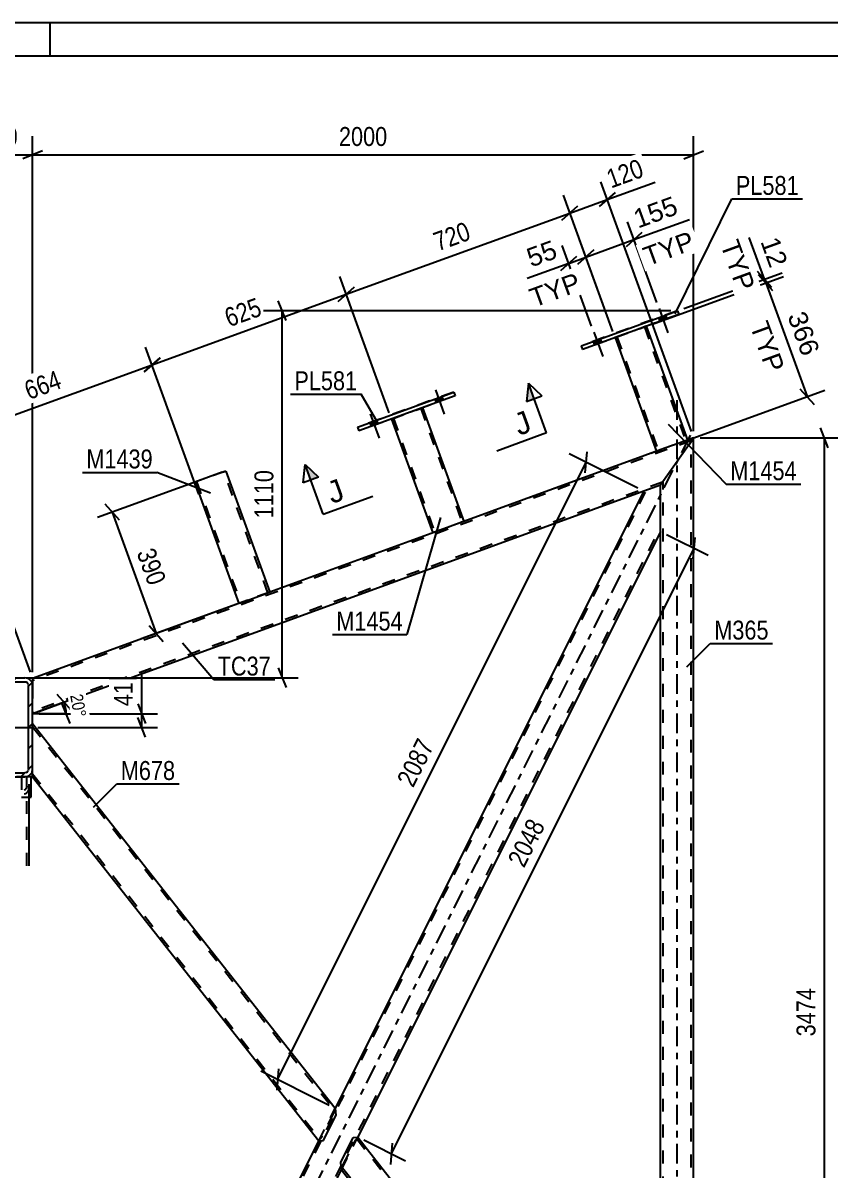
# Model space of a CAD drawing. Header units: millimetres. Extents: x -136 to 1053, y -541 to 300.
# Drawn here: x 838.5 to 960.6, y 126.4 to 299.9 of the extents above; entities that cross this region are included whole.
import ezdxf

# ---------------------------------------------------------------- set-up
doc = ezdxf.new("R2010")
doc.units = ezdxf.units.MM
doc.linetypes.add('DXK_LINE_DOT2', pattern=[3.9198, 1.9599, -1.9599])
doc.linetypes.add('DXK_LINE_DOT3', pattern=[5.9187, 2.979, -0.9799, 0.9799, -0.9799])
doc.styles.add('Arial', font='arial.ttf', dxfattribs={"height": 0.2})
doc.styles.add('Arial Narrow', font='ARIALN.TTF', dxfattribs={"height": 0.2})

# ---------------------------------------------------------------- blocks, each defined once
blk = doc.blocks.new('Unknown-335479020-1133')
at = {"color": 5, "linetype": 'Continuous'}
for p, q in [((1052.57, 299.9), (-136.43, 299.9)), ((842.57, 294.9), (842.57, 299.9)), ((1047.57, 294.9), (-131.43, 294.9))]:
    blk.add_line(p, q, dxfattribs=at)
blk = doc.blocks.new('Part-335479020-1931 - 1900')
at = {"color": 7, "linetype": 'DXK_LINE_DOT3'}
blk.add_line((834.94, 177.85), (834.94, 193.18), dxfattribs=at)
at = {"color": 7, "linetype": 'DXK_LINE_DOT2'}
for p, q in [((839.44, 185.89), (830.44, 185.89)), ((830.44, 185.89), (830.84, 185.89)), ((830.44, 185.89), (830.44, 182.82)), ((830.84, 172.45), (830.84, 185.89)), ((839.04, 172.45), (839.04, 185.89)), ((839.44, 182.82), (839.44, 185.89)), ((830.44, 184.48), (830.5, 184.04)), ((830.87, 184.26), (830.84, 184.48)), ((831.24, 183.9), (831.09, 183.94)), ((831.24, 183.9), (838.64, 183.9)), ((838.79, 183.94), (838.64, 183.9)), ((839.04, 184.48), (839.01, 184.26)), ((839.38, 184.04), (839.44, 184.48)), ((830.93, 183.41), (831.24, 183.32)), ((831.24, 183.32), (838.64, 183.32)), ((838.64, 183.32), (838.95, 183.41))]:
    blk.add_line(p, q, dxfattribs=at)
at = {"color": 2, "linetype": 'Continuous'}
for p, q in [((830.44, 172.45), (830.44, 182.82)), ((839.44, 172.45), (839.44, 182.82))]:
    blk.add_line(p, q, dxfattribs=at)
at = {"color": 7, "linetype": 'DXK_LINE_DOT2'}
for centre, radius, start, end in [((831.53, 184.28), 1.06, 193.2949, 235.5336), ((831.39, 184.38), 0.532, 193.2949, 235.5336), ((838.49, 184.38), 0.532, 304.4664, 346.7051), ((838.34, 184.28), 1.06, 304.4664, 346.7051)]:
    blk.add_arc(centre, radius, start, end, dxfattribs=at)
blk = doc.blocks.new('Part-335479020-2136 - 1900')
at = {"color": 7, "linetype": 'DXK_LINE_DOT3'}
blk.add_line((937.44, 56.39), (937.44, 243.6), dxfattribs=at)
at = {"color": 2, "linetype": 'Continuous'}
for p, q in [((939.14, 236.03), (935.74, 231.17)), ((939.94, 63.7), (939.94, 237.17)), ((934.94, 73.21), (934.94, 223.01))]:
    blk.add_line(p, q, dxfattribs=at)
at = {"color": 7, "linetype": 'DXK_LINE_DOT2'}
for p, q in [((939.94, 237.17), (939.14, 236.03)), ((939.54, 64.13), (939.54, 236.6)), ((939.94, 237.17), (939.7, 236.84)), ((935.74, 231.17), (934.94, 230.03)), ((934.94, 223.01), (934.94, 230.03)), ((935.34, 68.64), (935.34, 230.6))]:
    blk.add_line(p, q, dxfattribs=at)
blk = doc.blocks.new('Part-335479020-1971 - 1900')
at = {"color": 7, "linetype": 'DXK_LINE_DOT2'}
for p, q in [((939.64, 236.74), (839.94, 200.45)), ((939.01, 236.83), (910.95, 226.62)), ((939.76, 236.92), (939.94, 237.17)), ((935.24, 230.46), (839.94, 195.77)), ((934.94, 230.03), (932.39, 229.1)), ((905.18, 224.52), (903, 223.72)), ((875.81, 213.83), (871.68, 212.33)), ((839.94, 200.77), (839.94, 200.72)), ((839.94, 200.72), (839.94, 200.59)), ((839.94, 199.69), (839.94, 195.45))]:
    blk.add_line(p, q, dxfattribs=at)
at = {"color": 2, "linetype": 'Continuous'}
for p, q in [((936.83, 236.04), (905.18, 224.52)), ((939.34, 236.31), (934.94, 230.03)), ((939.94, 237.17), (939.01, 236.83)), ((939.76, 236.92), (939.34, 236.31)), ((939.94, 237.17), (939.76, 236.92)), ((932.39, 229.1), (839.94, 195.45)), ((903, 223.72), (875.81, 213.83)), ((871.68, 212.33), (839.94, 200.77)), ((839.94, 200.77), (839.94, 200.13)), ((839.94, 200.13), (839.94, 199.69))]:
    blk.add_line(p, q, dxfattribs=at)
blk = doc.blocks.new('Part-335479020-2006 - 1900')
at = {"color": 7, "linetype": 'DXK_LINE_DOT3'}
blk.add_line((939.41, 237.55), (833.23, 25.27), dxfattribs=at)
at = {"color": 7, "linetype": 'DXK_LINE_DOT2'}
for p, q in [((838.83, 41.38), (932.8, 229.25)), ((840.21, 34.3), (934.94, 223.68)), ((883.24, 130.84), (885.72, 135.79)), ((886.66, 126.5), (889.13, 131.44))]:
    blk.add_line(p, q, dxfattribs=at)
at = {"color": 2, "linetype": 'Continuous'}
for p, q in [((932.39, 229.1), (885.72, 135.79)), ((934.94, 230.03), (932.39, 229.1)), ((934.94, 223.01), (934.94, 230.03)), ((934.94, 223.01), (889.13, 131.44)), ((838.5, 41.39), (883.24, 130.84)), ((840.62, 34.45), (886.66, 126.5))]:
    blk.add_line(p, q, dxfattribs=at)
blk = doc.blocks.new('Part-335479020-2021 - 1900')
at = {"color": 2, "linetype": 'Continuous'}
for p, q in [((886.55, 127.61), (888.43, 131.37)), ((888.43, 131.37), (889.13, 131.44)), ((889.13, 131.44), (934.94, 73.21)), ((886.66, 126.5), (886.55, 127.61)), ((886.66, 126.5), (932.7, 67.97)), ((934.94, 69.07), (934.94, 73.21))]:
    blk.add_line(p, q, dxfattribs=at)
at = {"color": 7, "linetype": 'DXK_LINE_DOT2'}
for p, q in [((886.89, 127.17), (888.77, 130.93)), ((888.77, 130.93), (888.84, 131.03)), ((888.84, 131.03), (888.9, 131.07)), ((888.9, 131.07), (888.91, 131.09)), ((888.9, 131.07), (888.91, 131.09)), ((888.91, 131.09), (888.96, 131.14)), ((888.96, 131.14), (888.99, 131.15)), ((888.96, 131.14), (888.99, 131.15)), ((888.99, 131.15), (889.13, 131.44)), ((888.99, 131.15), (934.94, 72.73)), ((886.81, 126.79), (886.66, 126.5)), ((886.81, 126.84), (886.82, 126.92)), ((886.81, 126.84), (886.81, 126.79)), ((886.81, 126.79), (886.81, 126.84)), ((886.81, 126.79), (933, 68.07)), ((886.82, 126.92), (886.83, 126.95)), ((886.82, 126.92), (886.83, 126.95)), ((886.83, 126.95), (886.85, 127.05)), ((886.85, 127.05), (886.89, 127.17)), ((932.7, 67.97), (934.94, 68.78)), ((934.94, 68.78), (934.94, 69.07))]:
    blk.add_line(p, q, dxfattribs=at)
blk = doc.blocks.new('Part-335479020-9784 - 1900')
at = {"color": 2, "linetype": 'Continuous'}
for p, q in [((889.1, 238.78), (903.66, 244.08)), ((903.87, 243.51), (889.3, 238.21)), ((903.66, 244.08), (903.66, 244.08)), ((903.66, 244.08), (903.87, 243.51)), ((889.1, 238.78), (889.1, 238.78)), ((889.1, 238.78), (889.3, 238.21))]:
    blk.add_line(p, q, dxfattribs=at)
at = {"color": 7, "linetype": 'DXK_LINE_DOT2'}
for p, q in [((903.66, 244.08), (889.1, 238.78)), ((903.87, 243.51), (889.3, 238.21))]:
    blk.add_line(p, q, dxfattribs=at)
blk = doc.blocks.new('Part-335479020-2056 - 1900')
at = {"color": 2, "linetype": 'Continuous'}
for p, q in [((839.94, 193.98), (885.72, 135.79)), ((839.94, 186.49), (839.94, 187.09)), ((839.94, 185.89), (839.94, 186.49)), ((839.94, 185.89), (883.24, 130.84)), ((885.72, 135.79), (885.83, 134.67)), ((883.95, 130.91), (885.83, 134.67)), ((883.24, 130.84), (883.95, 130.91))]:
    blk.add_line(p, q, dxfattribs=at)
at = {"color": 7, "linetype": 'DXK_LINE_DOT2'}
for p, q in [((839.94, 187.09), (839.94, 193.98)), ((839.94, 193.49), (885.57, 135.49)), ((839.94, 193.46), (839.94, 193.49)), ((839.94, 186.38), (883.39, 131.14)), ((885.53, 135.24), (885.54, 135.34)), ((885.54, 135.34), (885.55, 135.37)), ((885.54, 135.34), (885.55, 135.37)), ((885.57, 135.45), (885.55, 135.37)), ((885.57, 135.49), (885.72, 135.79)), ((885.57, 135.49), (885.57, 135.45)), ((885.57, 135.45), (885.57, 135.49)), ((885.48, 135.11), (883.6, 131.36)), ((885.53, 135.24), (885.48, 135.11)), ((883.24, 130.84), (883.39, 131.14)), ((883.39, 131.14), (883.42, 131.14)), ((883.42, 131.14), (883.39, 131.14)), ((883.46, 131.19), (883.42, 131.14)), ((883.48, 131.21), (883.46, 131.19)), ((883.46, 131.19), (883.48, 131.21)), ((883.54, 131.25), (883.48, 131.21)), ((883.6, 131.36), (883.54, 131.25))]:
    blk.add_line(p, q, dxfattribs=at)
blk = doc.blocks.new('Part-335479020-9783 - 1900')
at = {"color": 7, "linetype": 'DXK_LINE_DOT2'}
for p, q in [((894.23, 240.01), (898.93, 241.72)), ((898.93, 241.72), (894.23, 240.01)), ((898.65, 241.62), (898.65, 241.62)), ((898.65, 241.62), (904.9, 224.41)), ((898.93, 241.72), (898.93, 241.72)), ((894.23, 240.01), (894.23, 240.01)), ((894.23, 240.01), (894.23, 240.01)), ((894.23, 240.01), (894.23, 240.01)), ((894.51, 240.11), (894.51, 240.11)), ((894.51, 240.11), (900.76, 222.91)), ((905.18, 224.52), (900.48, 222.81)), ((904.83, 224.39), (904.62, 224.31)), ((900.48, 222.81), (900.48, 222.81)), ((900.76, 222.91), (900.78, 222.92))]:
    blk.add_line(p, q, dxfattribs=at)
at = {"color": 2, "linetype": 'Continuous'}
for p, q in [((898.93, 241.72), (905.18, 224.52)), ((894.23, 240.01), (900.48, 222.81)), ((904.62, 224.31), (901.04, 223.01)), ((905.01, 224.46), (904.62, 224.31)), ((905.14, 224.5), (905.01, 224.46)), ((905.18, 224.52), (905.14, 224.5)), ((901.04, 223.01), (900.48, 222.81))]:
    blk.add_line(p, q, dxfattribs=at)
blk = doc.blocks.new('Part-335479020-2111 - 1900')
at = {"color": 7, "linetype": 'DXK_LINE_DOT2'}
for p, q in [((839.74, 185.89), (838.24, 185.89)), ((838.24, 185.89), (838.24, 185.89)), ((838.74, 185.89), (838.24, 185.89)), ((838.24, 185.89), (838.24, 182.82)), ((838.24, 182.82), (839.74, 182.82)), ((839.74, 182.82), (839.74, 182.82))]:
    blk.add_line(p, q, dxfattribs=at)
at = {"color": 2, "linetype": 'Continuous'}
for p, q in [((839.74, 185.89), (838.74, 185.89)), ((839.74, 185.89), (839.74, 185.89)), ((839.74, 182.82), (839.74, 185.89)), ((838.24, 182.82), (839.74, 182.82))]:
    blk.add_line(p, q, dxfattribs=at)
blk = doc.blocks.new('Part-335479020-2156 - 1900')
at = {"linetype": 'Continuous'}
h = blk.add_hatch(dxfattribs=at)
h.set_pattern_fill('', scale=0.7, style=0, pattern_type=0)
h.set_pattern_definition([(45, (829.9393, 187.094), (-1.57154, 1.57154), [])])
h.paths.add_polyline_path([(829.94, 199.69), (829.94, 187.09), (830.03, 186.63), (830.29, 186.25), (830.68, 185.99), (831.14, 185.89), (838.74, 185.89), (839.2, 185.99), (839.59, 186.25), (839.85, 186.63), (839.94, 187.09), (839.94, 199.69), (839.85, 200.15), (839.59, 200.54), (839.2, 200.8), (838.74, 200.89), (831.14, 200.89), (830.68, 200.8), (830.29, 200.54), (830.03, 200.15)])
h.paths.add_polyline_path([(830.72, 200.12), (830.91, 200.25), (831.14, 200.29), (838.74, 200.29), (838.97, 200.25), (839.16, 200.12), (839.29, 199.92), (839.34, 199.69), (839.34, 187.09), (839.29, 186.86), (839.16, 186.67), (838.97, 186.54), (838.74, 186.49), (831.14, 186.49), (830.91, 186.54), (830.72, 186.67), (830.58, 186.86), (830.54, 187.09), (830.54, 199.69), (830.58, 199.92)])
at = {"color": 7, "linetype": 'DXK_LINE_DOT3'}
for p, q in [((834.94, 183.39), (834.94, 203.39)), ((824.94, 193.39), (844.94, 193.39))]:
    blk.add_line(p, q, dxfattribs=at)
at = {"color": 2, "linetype": 'Continuous'}
for p, q in [((830.03, 200.15), (829.94, 199.69)), ((829.94, 187.09), (829.94, 199.69)), ((830.54, 199.69), (830.58, 199.92)), ((830.54, 187.09), (830.54, 199.69)), ((831.14, 200.89), (830.68, 200.8)), ((830.91, 200.25), (831.14, 200.29)), ((831.14, 200.89), (838.74, 200.89)), ((831.14, 200.29), (838.74, 200.29)), ((839.2, 200.8), (838.74, 200.89)), ((838.74, 200.29), (838.97, 200.25)), ((839.29, 199.92), (839.34, 199.69)), ((839.34, 187.09), (839.34, 199.69)), ((839.94, 199.69), (839.85, 200.15)), ((839.94, 187.09), (839.94, 199.69)), ((829.94, 187.09), (830.03, 186.63)), ((830.58, 186.86), (830.54, 187.09)), ((830.68, 185.99), (831.14, 185.89)), ((831.14, 186.49), (830.91, 186.54)), ((831.14, 186.49), (838.74, 186.49)), ((831.14, 185.89), (838.74, 185.89)), ((838.97, 186.54), (838.74, 186.49)), ((838.74, 185.89), (839.2, 185.99)), ((839.34, 187.09), (839.29, 186.86)), ((839.85, 186.63), (839.94, 187.09))]:
    blk.add_line(p, q, dxfattribs=at)
for centre, radius, start, end in [((831.14, 199.69), 1.2, 112.5, 157.5), ((831.14, 199.69), 0.6, 112.5, 157.5), ((838.74, 199.69), 0.6, 22.5, 67.5), ((838.74, 199.69), 1.2, 22.5, 67.5), ((831.14, 187.09), 1.2, 202.5, 247.5), ((831.14, 187.09), 0.6, 202.5, 247.5), ((838.74, 187.09), 0.6, 292.5, 337.5), ((838.74, 187.09), 1.2, 292.5, 337.5)]:
    blk.add_arc(centre, radius, start, end, dxfattribs=at)
blk = doc.blocks.new('Part-335479020-9788 - 1900')
at = {"color": 2, "linetype": 'Continuous'}
for p, q in [((922.92, 251.09), (937.49, 256.39)), ((937.69, 255.83), (923.13, 250.52)), ((937.49, 256.39), (937.49, 256.39)), ((937.49, 256.39), (937.69, 255.83)), ((922.92, 251.09), (922.92, 251.09)), ((922.92, 251.09), (923.13, 250.52))]:
    blk.add_line(p, q, dxfattribs=at)
at = {"color": 7, "linetype": 'DXK_LINE_DOT2'}
for p, q in [((937.49, 256.39), (922.92, 251.09)), ((937.69, 255.83), (923.13, 250.52))]:
    blk.add_line(p, q, dxfattribs=at)
blk = doc.blocks.new('Part-335479020-9787 - 1900')
at = {"color": 7, "linetype": 'DXK_LINE_DOT2'}
for p, q in [((928.06, 252.32), (932.76, 254.03)), ((932.76, 254.03), (928.06, 252.32)), ((932.48, 253.93), (932.48, 253.93)), ((932.48, 253.93), (938.73, 236.73)), ((932.76, 254.03), (932.76, 254.03)), ((928.06, 252.32), (928.06, 252.32)), ((928.06, 252.32), (928.06, 252.32)), ((928.06, 252.32), (928.06, 252.32)), ((928.34, 252.43), (928.34, 252.43)), ((928.34, 252.43), (934.59, 235.22)), ((939.01, 236.83), (934.31, 235.12)), ((938.66, 236.7), (938.44, 236.62)), ((934.31, 235.12), (934.31, 235.12)), ((934.59, 235.22), (934.61, 235.23))]:
    blk.add_line(p, q, dxfattribs=at)
at = {"color": 2, "linetype": 'Continuous'}
for p, q in [((932.76, 254.03), (939.01, 236.83)), ((928.06, 252.32), (934.31, 235.12)), ((938.44, 236.62), (934.87, 235.33)), ((938.84, 236.77), (938.44, 236.62)), ((938.97, 236.81), (938.84, 236.77)), ((939.01, 236.83), (938.97, 236.81)), ((934.87, 235.33), (934.31, 235.12))]:
    blk.add_line(p, q, dxfattribs=at)
blk = doc.blocks.new('Part-335479020-9791 - 1900')
at = {"color": 7, "linetype": 'DXK_LINE_DOT2'}
for p, q in [((869.16, 232.15), (864.46, 230.45)), ((868.7, 231.99), (868.79, 232.02)), ((868.79, 232.02), (868.81, 232.03)), ((868.81, 232.03), (868.85, 232.04)), ((868.88, 232.05), (868.85, 232.04)), ((868.88, 232.05), (868.88, 232.05)), ((875.53, 213.73), (868.88, 232.05)), ((864.74, 230.55), (864.74, 230.55)), ((864.74, 230.55), (871.4, 212.22)), ((875.81, 213.83), (871.11, 212.12)), ((875.47, 213.7), (875.25, 213.62)), ((871.4, 212.22), (871.42, 212.23))]:
    blk.add_line(p, q, dxfattribs=at)
at = {"color": 2, "linetype": 'Continuous'}
for p, q in [((868.59, 231.95), (864.46, 230.45)), ((868.59, 231.95), (869.16, 232.15)), ((869.16, 232.15), (869.16, 232.15)), ((869.16, 232.15), (875.81, 213.83)), ((864.46, 230.45), (864.46, 230.45)), ((864.46, 230.45), (871.11, 212.12)), ((871.68, 212.33), (875.25, 213.62)), ((875.65, 213.77), (875.25, 213.62)), ((875.77, 213.81), (875.65, 213.77)), ((875.81, 213.83), (875.77, 213.81)), ((871.68, 212.33), (871.11, 212.12))]:
    blk.add_line(p, q, dxfattribs=at)
blk = doc.blocks.new('Bolt-335479020-9795 - 1900')
at = {"linetype": 'Continuous'}
for points in [[(901.83, 243.41), (900.79, 243.03), (901, 242.47), (902.03, 242.85)], [(891.96, 239.82), (890.93, 239.44), (891.13, 238.88), (892.17, 239.25)]]:
    blk.add_hatch(color=1, dxfattribs=at).paths.add_polyline_path(points)
at = {"color": 1, "linetype": 'Continuous'}
for p, q in [((900.79, 243.03), (901, 242.47)), ((900.88, 244.4), (902.22, 240.73)), ((901.83, 243.41), (902.03, 242.85)), ((890.93, 239.44), (891.13, 238.88)), ((891.02, 240.81), (892.35, 237.14)), ((891.96, 239.82), (892.17, 239.25))]:
    blk.add_line(p, q, dxfattribs=at)
blk = doc.blocks.new('Bolt-335479020-9796 - 1900')
at = {"linetype": 'Continuous'}
for points in [[(901.83, 243.41), (900.79, 243.03), (901, 242.47), (902.03, 242.85)], [(891.96, 239.82), (890.93, 239.44), (891.13, 238.88), (892.17, 239.25)]]:
    blk.add_hatch(color=1, dxfattribs=at).paths.add_polyline_path(points)
at = {"color": 1, "linetype": 'Continuous'}
for p, q in [((900.79, 243.03), (901, 242.47)), ((900.88, 244.4), (902.22, 240.73)), ((901.83, 243.41), (902.03, 242.85)), ((890.93, 239.44), (891.13, 238.88)), ((891.02, 240.81), (892.35, 237.14)), ((891.96, 239.82), (892.17, 239.25))]:
    blk.add_line(p, q, dxfattribs=at)
blk = doc.blocks.new('Bolt-335479020-9799 - 1900')
at = {"linetype": 'Continuous'}
for points in [[(935.66, 255.72), (934.62, 255.35), (934.83, 254.78), (935.86, 255.16)], [(925.79, 252.13), (924.76, 251.76), (924.96, 251.19), (926, 251.57)]]:
    blk.add_hatch(color=1, dxfattribs=at).paths.add_polyline_path(points)
at = {"color": 1, "linetype": 'Continuous'}
for p, q in [((934.62, 255.35), (934.83, 254.78)), ((934.71, 256.71), (936.05, 253.05)), ((935.66, 255.72), (935.86, 255.16)), ((924.76, 251.76), (924.96, 251.19)), ((924.85, 253.12), (926.18, 249.45)), ((925.79, 252.13), (926, 251.57))]:
    blk.add_line(p, q, dxfattribs=at)
blk = doc.blocks.new('Bolt-335479020-9800 - 1900')
at = {"linetype": 'Continuous'}
for points in [[(935.66, 255.72), (934.62, 255.35), (934.83, 254.78), (935.86, 255.16)], [(925.79, 252.13), (924.76, 251.76), (924.96, 251.19), (926, 251.57)]]:
    blk.add_hatch(color=1, dxfattribs=at).paths.add_polyline_path(points)
at = {"color": 1, "linetype": 'Continuous'}
for p, q in [((934.62, 255.35), (934.83, 254.78)), ((934.71, 256.71), (936.05, 253.05)), ((935.66, 255.72), (935.86, 255.16)), ((924.76, 251.76), (924.96, 251.19)), ((924.85, 253.12), (926.18, 249.45)), ((925.79, 252.13), (926, 251.57))]:
    blk.add_line(p, q, dxfattribs=at)
blk = doc.blocks.new('StraightDimension-335479020-2560 - 1900')
at = {"color": 7, "linetype": 'Continuous'}
for p, q in [((829.94, 201.77), (829.94, 282.8)), ((839.94, 201.75), (839.94, 282.8)), ((828.44, 279.35), (831.44, 280.55)), ((829.94, 279.95), (839.94, 279.95)), ((841.44, 280.55), (838.44, 279.35))]:
    blk.add_line(p, q, dxfattribs=at)
at = {"color": 0}
blk.add_wipeout([(838.28, 280.7), (838.28, 284.9), (831.6, 284.9), (831.6, 280.7)], dxfattribs=at)
at = {"color": 3, "style": 'Arial Narrow'}
blk.add_text('200', height=2.863, dxfattribs=at).set_placement((832.2, 281.3))
blk = doc.blocks.new('StraightDimension-335479020-14828 - 1900')
at = {"color": 7, "linetype": 'Continuous'}
for p, q in [((893.89, 240.95), (886.41, 261.55)), ((858.01, 248.21), (887.38, 258.87)), ((886.18, 257.8), (888.59, 259.95)), ((865.1, 228.67), (857.04, 250.88)), ((859.21, 249.28), (856.8, 247.13))]:
    blk.add_line(p, q, dxfattribs=at)
at = {"color": 0}
blk.add_wipeout([(875.58, 255.39), (874.15, 259.33), (867.86, 257.05), (869.3, 253.1)], dxfattribs=at)
at = {"color": 3, "style": 'Arial Narrow'}
blk.add_text('625', height=2.863, rotation=19.9618, dxfattribs=at).set_placement((869.66, 253.87))
blk = doc.blocks.new('StraightDimension-335479020-14891 - 1900')
at = {"color": 7, "linetype": 'Continuous'}
for p, q in [((933.7, 254.37), (953.53, 261.57)), ((951.92, 259.39), (949.77, 261.8)), ((950.85, 260.6), (957.09, 243.4)), ((956.02, 244.6), (958.17, 242.19)), ((939.95, 237.17), (959.77, 244.37))]:
    blk.add_line(p, q, dxfattribs=at)
at = {"color": 0}
blk.add_wipeout([(956.02, 248.56), (959.97, 249.99), (957.28, 257.39), (953.33, 255.95)], dxfattribs=at)
at = {"color": 0, "linetype": 'Continuous'}
blk.add_wipeout([(950.71, 246.04), (954.66, 247.47), (951.59, 255.91), (947.65, 254.48)], dxfattribs=at)
at = {"color": 3, "linetype": 'Continuous', "style": 'Arial'}
blk.add_text('TYP', height=2.865, rotation=-70.0384, dxfattribs=at).set_placement((948.41, 254.12))
at = {"color": 3, "style": 'Arial'}
blk.add_text('366', height=2.865, rotation=-70.0384, dxfattribs=at).set_placement((954.1, 255.6))
blk = doc.blocks.new('StraightDimension-335479020-15015 - 1900')
at = {"color": 7, "linetype": 'Continuous'}
for p, q in [((865.87, 230.96), (849.73, 225.1)), ((853.06, 224.71), (850.9, 227.12)), ((851.98, 225.91), (858.64, 207.59)), ((872.52, 212.63), (856.38, 206.77)), ((857.56, 208.79), (859.71, 206.38))]:
    blk.add_line(p, q, dxfattribs=at)
at = {"color": 0}
blk.add_wipeout([(857.15, 213.87), (861.1, 215.3), (858.82, 221.58), (854.87, 220.15)], dxfattribs=at)
at = {"color": 3, "style": 'Arial Narrow'}
blk.add_text('390', height=2.863, rotation=-70.0384, dxfattribs=at).set_placement((855.64, 219.79))
blk = doc.blocks.new('StraightDimension-335479020-2192 - 1900')
at = {"color": 7, "linetype": 'Continuous'}
for p, q in [((935.83, 222.57), (942.16, 219.4)), ((939.88, 218.86), (940.15, 222.08)), ((894.21, 128.9), (940.02, 220.47)), ((890.03, 130.99), (896.36, 127.83)), ((894.35, 130.51), (894.08, 127.29))]:
    blk.add_line(p, q, dxfattribs=at)
at = {"color": 0}
blk.add_wipeout([(918.35, 178.83), (914.59, 180.71), (910.78, 173.1), (914.54, 171.22)], dxfattribs=at)
at = {"color": 3, "style": 'Arial Narrow'}
blk.add_text('2048', height=2.863, rotation=63.4264, dxfattribs=at).set_placement((914.27, 172.02))
blk = doc.blocks.new('StraightDimension-335479020-2211 - 1900')
at = {"color": 7, "linetype": 'Continuous'}
for p, q in [((931.5, 229.55), (921.13, 234.74)), ((923.55, 231.85), (923.81, 235.07)), ((877, 140.14), (923.68, 233.46)), ((884.82, 136.23), (874.45, 141.42)), ((877.14, 141.75), (876.87, 138.54))]:
    blk.add_line(p, q, dxfattribs=at)
at = {"color": 0}
blk.add_wipeout([(901.57, 190.95), (897.82, 192.82), (894.01, 185.21), (897.77, 183.33)], dxfattribs=at)
at = {"color": 3, "style": 'Arial Narrow'}
blk.add_text('2087', height=2.863, rotation=63.4264, dxfattribs=at).set_placement((897.5, 184.14))
blk = doc.blocks.new('StraightDimension-335479020-2404 - 1900')
at = {"color": 7, "linetype": 'Continuous'}
for p, q in [((960.31, 235.67), (959.11, 238.67)), ((940.94, 237.17), (962.11, 237.17)), ((959.71, 63.46), (959.71, 237.17))]:
    blk.add_line(p, q, dxfattribs=at)
at = {"color": 0}
blk.add_wipeout([(958.96, 154.57), (954.76, 154.57), (954.76, 146.06), (958.96, 146.06)], dxfattribs=at)
at = {"color": 3, "style": 'Arial Narrow'}
blk.add_text('3474', height=2.863, rotation=90.0002, dxfattribs=at).set_placement((958.36, 146.66))
blk = doc.blocks.new('StraightDimension-335479020-2591 - 1900')
at = {"color": 7, "linetype": 'Continuous'}
for p, q in [((855.84, 196.95), (857.04, 193.95)), ((840.94, 195.45), (858.84, 195.45)), ((857.04, 191.89), (855.84, 194.89)), ((856.44, 193.39), (856.44, 195.45)), ((840.94, 193.39), (858.84, 193.39))]:
    blk.add_line(p, q, dxfattribs=at)
at = {"color": 0}
blk.add_wipeout([(855.69, 200.83), (851.49, 200.83), (851.49, 195.98), (855.69, 195.98)], dxfattribs=at)
at = {"color": 7, "linetype": 'Continuous'}
blk.add_line((856.44, 195.45), (856.44, 201.36), dxfattribs=at)
blk.add_line((856.44, 195.45), (856.44, 201.36), dxfattribs=at)
at = {"color": 3, "style": 'Arial Narrow'}
blk.add_text('41', height=2.863, rotation=90.0002, dxfattribs=at).set_placement((855.09, 196.58))
blk = doc.blocks.new('StraightDimension-335479020-2577 - 1900')
at = {"color": 7, "linetype": 'Continuous'}
for p, q in [((839.94, 201.75), (839.94, 282.8)), ((939.94, 238.17), (939.94, 282.8)), ((841.44, 280.55), (838.44, 279.35)), ((839.94, 279.95), (939.94, 279.95)), ((938.44, 279.35), (941.44, 280.55))]:
    blk.add_line(p, q, dxfattribs=at)
at = {"color": 0}
blk.add_wipeout([(894.2, 280.7), (894.2, 284.9), (885.68, 284.9), (885.68, 280.7)], dxfattribs=at)
at = {"color": 3, "style": 'Arial Narrow'}
blk.add_text('2000', height=2.863, dxfattribs=at).set_placement((886.28, 281.3))
blk = doc.blocks.new('AngleDimension-335479020-2605 - 1900')
at = {"color": 7, "linetype": 'Continuous'}
for p, q in [((843.62, 198.39), (845.78, 195.98)), ((844.7, 197.19), (839.94, 195.45)), ((840.88, 195.79), (844.7, 197.19)), ((845.61, 193.95), (844.41, 196.95)), ((845.01, 195.45), (839.94, 195.45))]:
    blk.add_line(p, q, dxfattribs=at)
blk.add_arc((839.94, 195.45), 5.07, 0, 20, dxfattribs=at)
at = {"color": 0}
blk.add_wipeout([(845.89, 194.32), (848.65, 194.8), (847.9, 199.04), (845.15, 198.56)], dxfattribs=at)
at = {"color": 3, "style": 'Arial Narrow'}
blk.add_text('20°', height=1.909, rotation=-80.0021, dxfattribs=at).set_placement((845.61, 198.23))
blk = doc.blocks.new('StraightDimension-335479020-14826 - 1900')
at = {"color": 7, "linetype": 'Continuous'}
for p, q in [((939.6, 238.11), (925.88, 275.89)), ((928.06, 274.28), (925.65, 272.13)), ((927.73, 253.24), (920.25, 273.84)), ((921.22, 271.16), (926.85, 273.21)), ((920.01, 270.09), (922.42, 272.24))]:
    blk.add_line(p, q, dxfattribs=at)
at = {"color": 0}
blk.add_wipeout([(933.37, 276.37), (931.94, 280.32), (925.65, 278.04), (927.09, 274.09)], dxfattribs=at)
at = {"color": 7, "linetype": 'Continuous'}
blk.add_line((926.85, 273.21), (934.12, 275.85), dxfattribs=at)
blk.add_line((926.85, 273.21), (934.12, 275.85), dxfattribs=at)
at = {"color": 3, "style": 'Arial Narrow'}
blk.add_text('120', height=2.863, rotation=19.9618, dxfattribs=at).set_placement((927.45, 274.86))
blk = doc.blocks.new('StraightDimension-335479020-14827 - 1900')
at = {"color": 7, "linetype": 'Continuous'}
for p, q in [((927.73, 253.24), (920.25, 273.84)), ((887.38, 258.87), (921.22, 271.16)), ((920.01, 270.09), (922.42, 272.24)), ((893.89, 240.95), (886.41, 261.55)), ((888.59, 259.95), (886.18, 257.8))]:
    blk.add_line(p, q, dxfattribs=at)
at = {"color": 0}
blk.add_wipeout([(907.19, 266.86), (905.75, 270.81), (899.47, 268.53), (900.9, 264.58)], dxfattribs=at)
at = {"color": 3, "style": 'Arial Narrow'}
blk.add_text('720', height=2.863, rotation=19.9618, dxfattribs=at).set_placement((901.26, 265.35))
blk = doc.blocks.new('StraightDimension-335479020-14829 - 1900')
at = {"color": 7, "linetype": 'Continuous'}
for p, q in [((865.1, 228.67), (857.04, 250.88)), ((826.83, 236.88), (858.01, 248.21)), ((856.8, 247.13), (859.21, 249.28)), ((839.6, 201.71), (825.85, 239.56)), ((828.03, 237.96), (825.62, 235.81))]:
    blk.add_line(p, q, dxfattribs=at)
at = {"color": 0}
blk.add_wipeout([(845.3, 244.39), (843.87, 248.34), (837.59, 246.06), (839.02, 242.11)], dxfattribs=at)
at = {"color": 3, "style": 'Arial Narrow'}
blk.add_text('664', height=2.863, rotation=19.9618, dxfattribs=at).set_placement((839.38, 242.88))
blk = doc.blocks.new('StraightDimension-335479020-14892 - 1900')
at = {"color": 7, "linetype": 'Continuous'}
for p, q in [((938.43, 256.73), (953.32, 262.14)), ((949.57, 262.37), (951.72, 259.96)), ((933.7, 254.37), (953.53, 261.57)), ((951.92, 259.39), (949.77, 261.8)), ((950.64, 261.17), (950.85, 260.6))]:
    blk.add_line(p, q, dxfattribs=at)
at = {"color": 0}
blk.add_wipeout([(951.17, 261.92), (955.12, 263.35), (953.19, 268.66), (949.24, 267.23)], dxfattribs=at)
at = {"color": 7, "linetype": 'Continuous'}
blk.add_line((950.64, 261.17), (948.36, 267.46), dxfattribs=at)
at = {"color": 0, "linetype": 'Continuous'}
blk.add_wipeout([(946.24, 258.36), (950.18, 259.79), (947.12, 268.23), (943.17, 266.79)], dxfattribs=at)
at = {"color": 7, "linetype": 'Continuous'}
blk.add_line((950.64, 261.17), (948.36, 267.46), dxfattribs=at)
at = {"color": 3, "linetype": 'Continuous', "style": 'Arial'}
blk.add_text('TYP', height=2.865, rotation=-70.0384, dxfattribs=at).set_placement((943.94, 266.43))
at = {"color": 3, "style": 'Arial'}
blk.add_text('12', height=2.865, rotation=-70.0384, dxfattribs=at).set_placement((950.01, 266.87))
blk = doc.blocks.new('StraightDimension-335479020-14960 - 1900')
at = {"color": 7, "linetype": 'Continuous'}
for p, q in [((934.37, 257.65), (929.94, 269.82)), ((927.72, 253.26), (922.65, 267.17)), ((923.63, 264.49), (930.91, 267.15)), ((932.12, 268.22), (929.71, 266.07)), ((922.43, 263.42), (924.83, 265.57))]:
    blk.add_line(p, q, dxfattribs=at)
at = {"color": 0}
blk.add_wipeout([(938.54, 270.72), (937.11, 274.67), (929.71, 271.98), (931.15, 268.03)], dxfattribs=at)
at = {"color": 7, "linetype": 'Continuous'}
blk.add_line((930.91, 267.15), (939.29, 270.2), dxfattribs=at)
at = {"color": 0, "linetype": 'Continuous'}
blk.add_wipeout([(941.07, 265.42), (939.63, 269.36), (931.19, 266.29), (932.63, 262.34)], dxfattribs=at)
at = {"color": 7, "linetype": 'Continuous'}
blk.add_line((930.91, 267.15), (939.29, 270.2), dxfattribs=at)
at = {"color": 3, "style": 'Arial'}
blk.add_text('155', height=2.865, rotation=20.0077, dxfattribs=at).set_placement((931.51, 268.8))
at = {"color": 3, "linetype": 'Continuous', "style": 'Arial'}
blk.add_text('TYP', height=2.865, rotation=20.0077, dxfattribs=at).set_placement((932.99, 263.11))
blk = doc.blocks.new('StraightDimension-335479020-14961 - 1900')
at = {"color": 7, "linetype": 'Continuous'}
for p, q in [((927.72, 253.26), (922.65, 267.17)), ((924.5, 254.06), (920.07, 266.23)), ((924.83, 265.57), (922.43, 263.42)), ((919.84, 262.48), (922.25, 264.63)), ((921.05, 263.55), (923.63, 264.49))]:
    blk.add_line(p, q, dxfattribs=at)
at = {"color": 0}
blk.add_wipeout([(920.3, 264.08), (918.86, 268.03), (913.55, 266.09), (914.99, 262.15)], dxfattribs=at)
at = {"color": 7, "linetype": 'Continuous'}
blk.add_line((921.05, 263.55), (914.75, 261.26), dxfattribs=at)
at = {"color": 0, "linetype": 'Continuous'}
blk.add_wipeout([(923.86, 259.15), (922.42, 263.1), (913.99, 260.03), (915.43, 256.08)], dxfattribs=at)
at = {"color": 7, "linetype": 'Continuous'}
blk.add_line((921.05, 263.55), (914.75, 261.26), dxfattribs=at)
at = {"color": 3, "style": 'Arial'}
blk.add_text('55', height=2.865, rotation=20.0077, dxfattribs=at).set_placement((915.35, 262.92))
at = {"color": 3, "linetype": 'Continuous', "style": 'Arial'}
blk.add_text('TYP', height=2.865, rotation=20.0077, dxfattribs=at).set_placement((915.79, 256.85))
blk = doc.blocks.new('StraightDimension-335479020-14997 - 1900')
at = {"color": 7, "linetype": 'Continuous'}
for p, q in [((878.31, 254.89), (877.11, 257.89)), ((936.49, 256.39), (874.86, 256.39)), ((877.71, 200.89), (877.71, 256.39)), ((877.11, 202.39), (878.31, 199.39)), ((838.97, 200.89), (880.11, 200.89))]:
    blk.add_line(p, q, dxfattribs=at)
at = {"color": 0}
blk.add_wipeout([(876.96, 232.9), (872.76, 232.9), (872.76, 224.39), (876.96, 224.39)], dxfattribs=at)
at = {"color": 3, "style": 'Arial Narrow'}
blk.add_text('1110', height=2.863, rotation=90.0002, dxfattribs=at).set_placement((876.36, 224.99))
blk = doc.blocks.new('Mark-335479020-14932 - 1900')
at = {"color": 0}
blk.add_wipeout([(889.04, 244.36), (889.04, 247.36), (879.54, 247.36), (879.54, 244.36)], dxfattribs=at)
blk.add_wipeout([(889.04, 244.36), (889.04, 247.36), (879.54, 247.36), (879.54, 244.36)], dxfattribs=at)
at = {"color": 30, "linetype": 'Continuous'}
for p in [(878.94, 243.76), (892.14, 239.43)]:
    blk.add_line(p, (889.64, 243.76), dxfattribs=at)
at = {"color": 3, "style": 'Arial Narrow'}
blk.add_text('PL581', height=2.863, dxfattribs=at).set_placement((879.54, 244.36))
blk = doc.blocks.new('Mark-335479020-1967 - 1900')
at = {"color": 0}
blk.add_wipeout([(875.97, 201.22), (875.97, 204.22), (867.94, 204.22), (867.94, 201.22)], dxfattribs=at)
blk.add_wipeout([(875.97, 201.22), (875.97, 204.22), (867.94, 204.22), (867.94, 201.22)], dxfattribs=at)
at = {"color": 30, "linetype": 'Continuous'}
for p, q in [((862.62, 206.18), (867.34, 200.62)), ((867.34, 200.62), (876.57, 200.62))]:
    blk.add_line(p, q, dxfattribs=at)
at = {"color": 3, "style": 'Arial Narrow'}
blk.add_text('TC37', height=2.863, dxfattribs=at).set_placement((867.94, 201.22))
blk = doc.blocks.new('Mark-335479020-2132 - 1900')
at = {"color": 0}
blk.add_wipeout([(951.28, 206.66), (951.28, 209.66), (943.06, 209.66), (943.06, 206.66)], dxfattribs=at)
blk.add_wipeout([(951.28, 206.66), (951.28, 209.66), (943.06, 209.66), (943.06, 206.66)], dxfattribs=at)
at = {"color": 30, "linetype": 'Continuous'}
for p, q in [((938.92, 202.52), (942.46, 206.06)), ((942.46, 206.06), (951.88, 206.06))]:
    blk.add_line(p, q, dxfattribs=at)
at = {"color": 3, "style": 'Arial Narrow'}
blk.add_text('M365', height=2.863, dxfattribs=at).set_placement((943.06, 206.66))
blk = doc.blocks.new('Mark-335479020-2052 - 1900')
at = {"color": 0}
blk.add_wipeout([(861.5, 185.43), (861.5, 188.43), (853.28, 188.43), (853.28, 185.43)], dxfattribs=at)
blk.add_wipeout([(861.5, 185.43), (861.5, 188.43), (853.28, 188.43), (853.28, 185.43)], dxfattribs=at)
at = {"color": 30, "linetype": 'Continuous'}
for p, q in [((849.14, 181.3), (852.68, 184.83)), ((852.68, 184.83), (862.1, 184.83))]:
    blk.add_line(p, q, dxfattribs=at)
at = {"color": 3, "style": 'Arial Narrow'}
blk.add_text('M678', height=2.863, dxfattribs=at).set_placement((853.28, 185.43))
blk = doc.blocks.new('Mark-335479020-14929 - 1900')
at = {"color": 0}
blk.add_wipeout([(895.93, 208.02), (895.93, 211.02), (885.88, 211.02), (885.88, 208.02)], dxfattribs=at)
blk.add_wipeout([(895.93, 208.02), (895.93, 211.02), (885.88, 211.02), (885.88, 208.02)], dxfattribs=at)
at = {"color": 30, "linetype": 'Continuous'}
for p in [(901.64, 225.1), (885.28, 207.42)]:
    blk.add_line(p, (896.53, 207.42), dxfattribs=at)
at = {"color": 3, "style": 'Arial Narrow'}
blk.add_text('M1454', height=2.863, dxfattribs=at).set_placement((885.88, 208.02))
blk = doc.blocks.new('Mark-335479020-14979 - 1900')
at = {"color": 0}
blk.add_wipeout([(955.53, 230.76), (955.53, 233.76), (945.48, 233.76), (945.48, 230.76)], dxfattribs=at)
blk.add_wipeout([(955.53, 230.76), (955.53, 233.76), (945.48, 233.76), (945.48, 230.76)], dxfattribs=at)
at = {"color": 30, "linetype": 'Continuous'}
for p, q in [((936.09, 239.21), (944.88, 230.16)), ((944.88, 230.16), (956.13, 230.16))]:
    blk.add_line(p, q, dxfattribs=at)
at = {"color": 3, "style": 'Arial Narrow'}
blk.add_text('M1454', height=2.863, dxfattribs=at).set_placement((945.48, 230.76))
blk = doc.blocks.new('Mark-335479020-14982 - 1900')
at = {"color": 0}
blk.add_wipeout([(955.83, 273.9), (955.83, 276.9), (946.33, 276.9), (946.33, 273.9)], dxfattribs=at)
blk.add_wipeout([(955.83, 273.9), (955.83, 276.9), (946.33, 276.9), (946.33, 273.9)], dxfattribs=at)
at = {"color": 30, "linetype": 'Continuous'}
for p, q in [((937.13, 255.94), (945.73, 273.3)), ((945.73, 273.3), (956.43, 273.3))]:
    blk.add_line(p, q, dxfattribs=at)
at = {"color": 3, "style": 'Arial Narrow'}
blk.add_text('PL581', height=2.863, dxfattribs=at).set_placement((946.33, 273.9))
blk = doc.blocks.new('Mark-335479020-14911 - 1900')
at = {"color": 0}
blk.add_wipeout([(858.12, 232.54), (858.12, 235.54), (848.07, 235.54), (848.07, 232.54)], dxfattribs=at)
blk.add_wipeout([(858.12, 232.54), (858.12, 235.54), (848.07, 235.54), (848.07, 232.54)], dxfattribs=at)
at = {"color": 30, "linetype": 'Continuous'}
for p in [(847.47, 231.94), (866.86, 228.78)]:
    blk.add_line(p, (858.72, 231.94), dxfattribs=at)
at = {"color": 3, "style": 'Arial Narrow'}
blk.add_text('M1439', height=2.863, dxfattribs=at).set_placement((848.07, 232.54))
blk = doc.blocks.new('SectionMark-335479020-16215 - 1900')
at = {"linetype": 'Continuous'}
blk.add_hatch(color=6, dxfattribs=at).paths.add_polyline_path([(915.8, 243.07), (914.63, 242.64), (914.95, 245.42)])
at = {"color": 6, "linetype": 'Continuous'}
for p, q in [((914.95, 245.42), (914.63, 242.64)), ((914.95, 245.42), (916.98, 243.5)), ((914.63, 242.64), (916.98, 243.5)), ((880.85, 230.35), (881.17, 233.12))]:
    blk.add_line(p, q, dxfattribs=at)
at = {"color": 0, "linetype": 'Continuous'}
for points in [[(915.7, 238.24), (914.5, 241.53), (912.3, 240.73), (913.5, 237.45)], [(887.4, 227.94), (886.2, 231.23), (884.01, 230.43), (885.21, 227.14)]]:
    blk.add_wipeout(points, dxfattribs=at)
at = {"linetype": 'Continuous'}
blk.add_hatch(color=6, dxfattribs=at).paths.add_polyline_path([(883.2, 231.2), (882.02, 230.77), (881.17, 233.12)])
at = {"color": 6, "linetype": 'Continuous'}
for p, q in [((917.68, 237.9), (914.95, 245.42)), ((917.68, 237.9), (910.17, 235.17)), ((883.91, 225.61), (881.17, 233.12)), ((881.17, 233.12), (883.2, 231.2)), ((883.2, 231.2), (880.85, 230.35)), ((883.91, 225.61), (891.42, 228.34))]:
    blk.add_line(p, q, dxfattribs=at)
at = {"color": 3, "linetype": 'Continuous', "style": 'Arial'}
for p in [(913.5, 237.45), (885.21, 227.14)]:
    blk.add_text('J', height=3.34, rotation=20.0077, dxfattribs=at).set_placement(p)

msp = doc.modelspace()

# ---------------------------------------------------------------- block references
for name in ['Unknown-335479020-1133', 'Part-335479020-9788 - 1900', 'Bolt-335479020-9799 - 1900', 'Bolt-335479020-9800 - 1900', 'Part-335479020-9787 - 1900', 'Part-335479020-9784 - 1900', 'Bolt-335479020-9795 - 1900', 'Bolt-335479020-9796 - 1900', 'Part-335479020-2136 - 1900', 'Part-335479020-9783 - 1900', 'Part-335479020-2006 - 1900', 'Part-335479020-1971 - 1900', 'Part-335479020-9791 - 1900', 'Part-335479020-2156 - 1900', 'Part-335479020-1931 - 1900', 'Part-335479020-2056 - 1900', 'Part-335479020-2111 - 1900', 'Part-335479020-2021 - 1900']:
    msp.add_blockref(name, (0, 0))

# ---------------------------------------------------------------- next in the draw order: block references
for name in ['StraightDimension-335479020-2560 - 1900', 'StraightDimension-335479020-14828 - 1900', 'StraightDimension-335479020-14891 - 1900', 'StraightDimension-335479020-2192 - 1900', 'Mark-335479020-2052 - 1900']:
    msp.add_blockref(name, (0, 0))

# ---------------------------------------------------------------- next in the draw order: block references
for name in ['StraightDimension-335479020-2404 - 1900', 'StraightDimension-335479020-2211 - 1900', 'StraightDimension-335479020-15015 - 1900', 'StraightDimension-335479020-2591 - 1900']:
    msp.add_blockref(name, (0, 0))

# ---------------------------------------------------------------- next in the draw order: block references
for name in ['StraightDimension-335479020-2577 - 1900', 'AngleDimension-335479020-2605 - 1900']:
    msp.add_blockref(name, (0, 0))

# ---------------------------------------------------------------- next in the draw order: block references
for name in ['StraightDimension-335479020-14826 - 1900', 'StraightDimension-335479020-14829 - 1900', 'Mark-335479020-2132 - 1900']:
    msp.add_blockref(name, (0, 0))

# ---------------------------------------------------------------- next in the draw order: block references
for name in ['StraightDimension-335479020-14827 - 1900', 'StraightDimension-335479020-14892 - 1900']:
    msp.add_blockref(name, (0, 0))

# ---------------------------------------------------------------- next in the draw order: block references
msp.add_blockref('StraightDimension-335479020-14960 - 1900', (0, 0))

# ---------------------------------------------------------------- next in the draw order: block references
msp.add_blockref('StraightDimension-335479020-14961 - 1900', (0, 0))

# ---------------------------------------------------------------- next in the draw order: block references
msp.add_blockref('StraightDimension-335479020-14997 - 1900', (0, 0))

# ---------------------------------------------------------------- next in the draw order: block references
for name in ['Mark-335479020-14982 - 1900', 'Mark-335479020-14932 - 1900', 'Mark-335479020-14979 - 1900', 'Mark-335479020-14911 - 1900', 'Mark-335479020-14929 - 1900', 'Mark-335479020-1967 - 1900']:
    msp.add_blockref(name, (0, 0))

# ---------------------------------------------------------------- next in the draw order: block references
msp.add_blockref('SectionMark-335479020-16215 - 1900', (0, 0))

doc.saveas('drawing.dxf')
